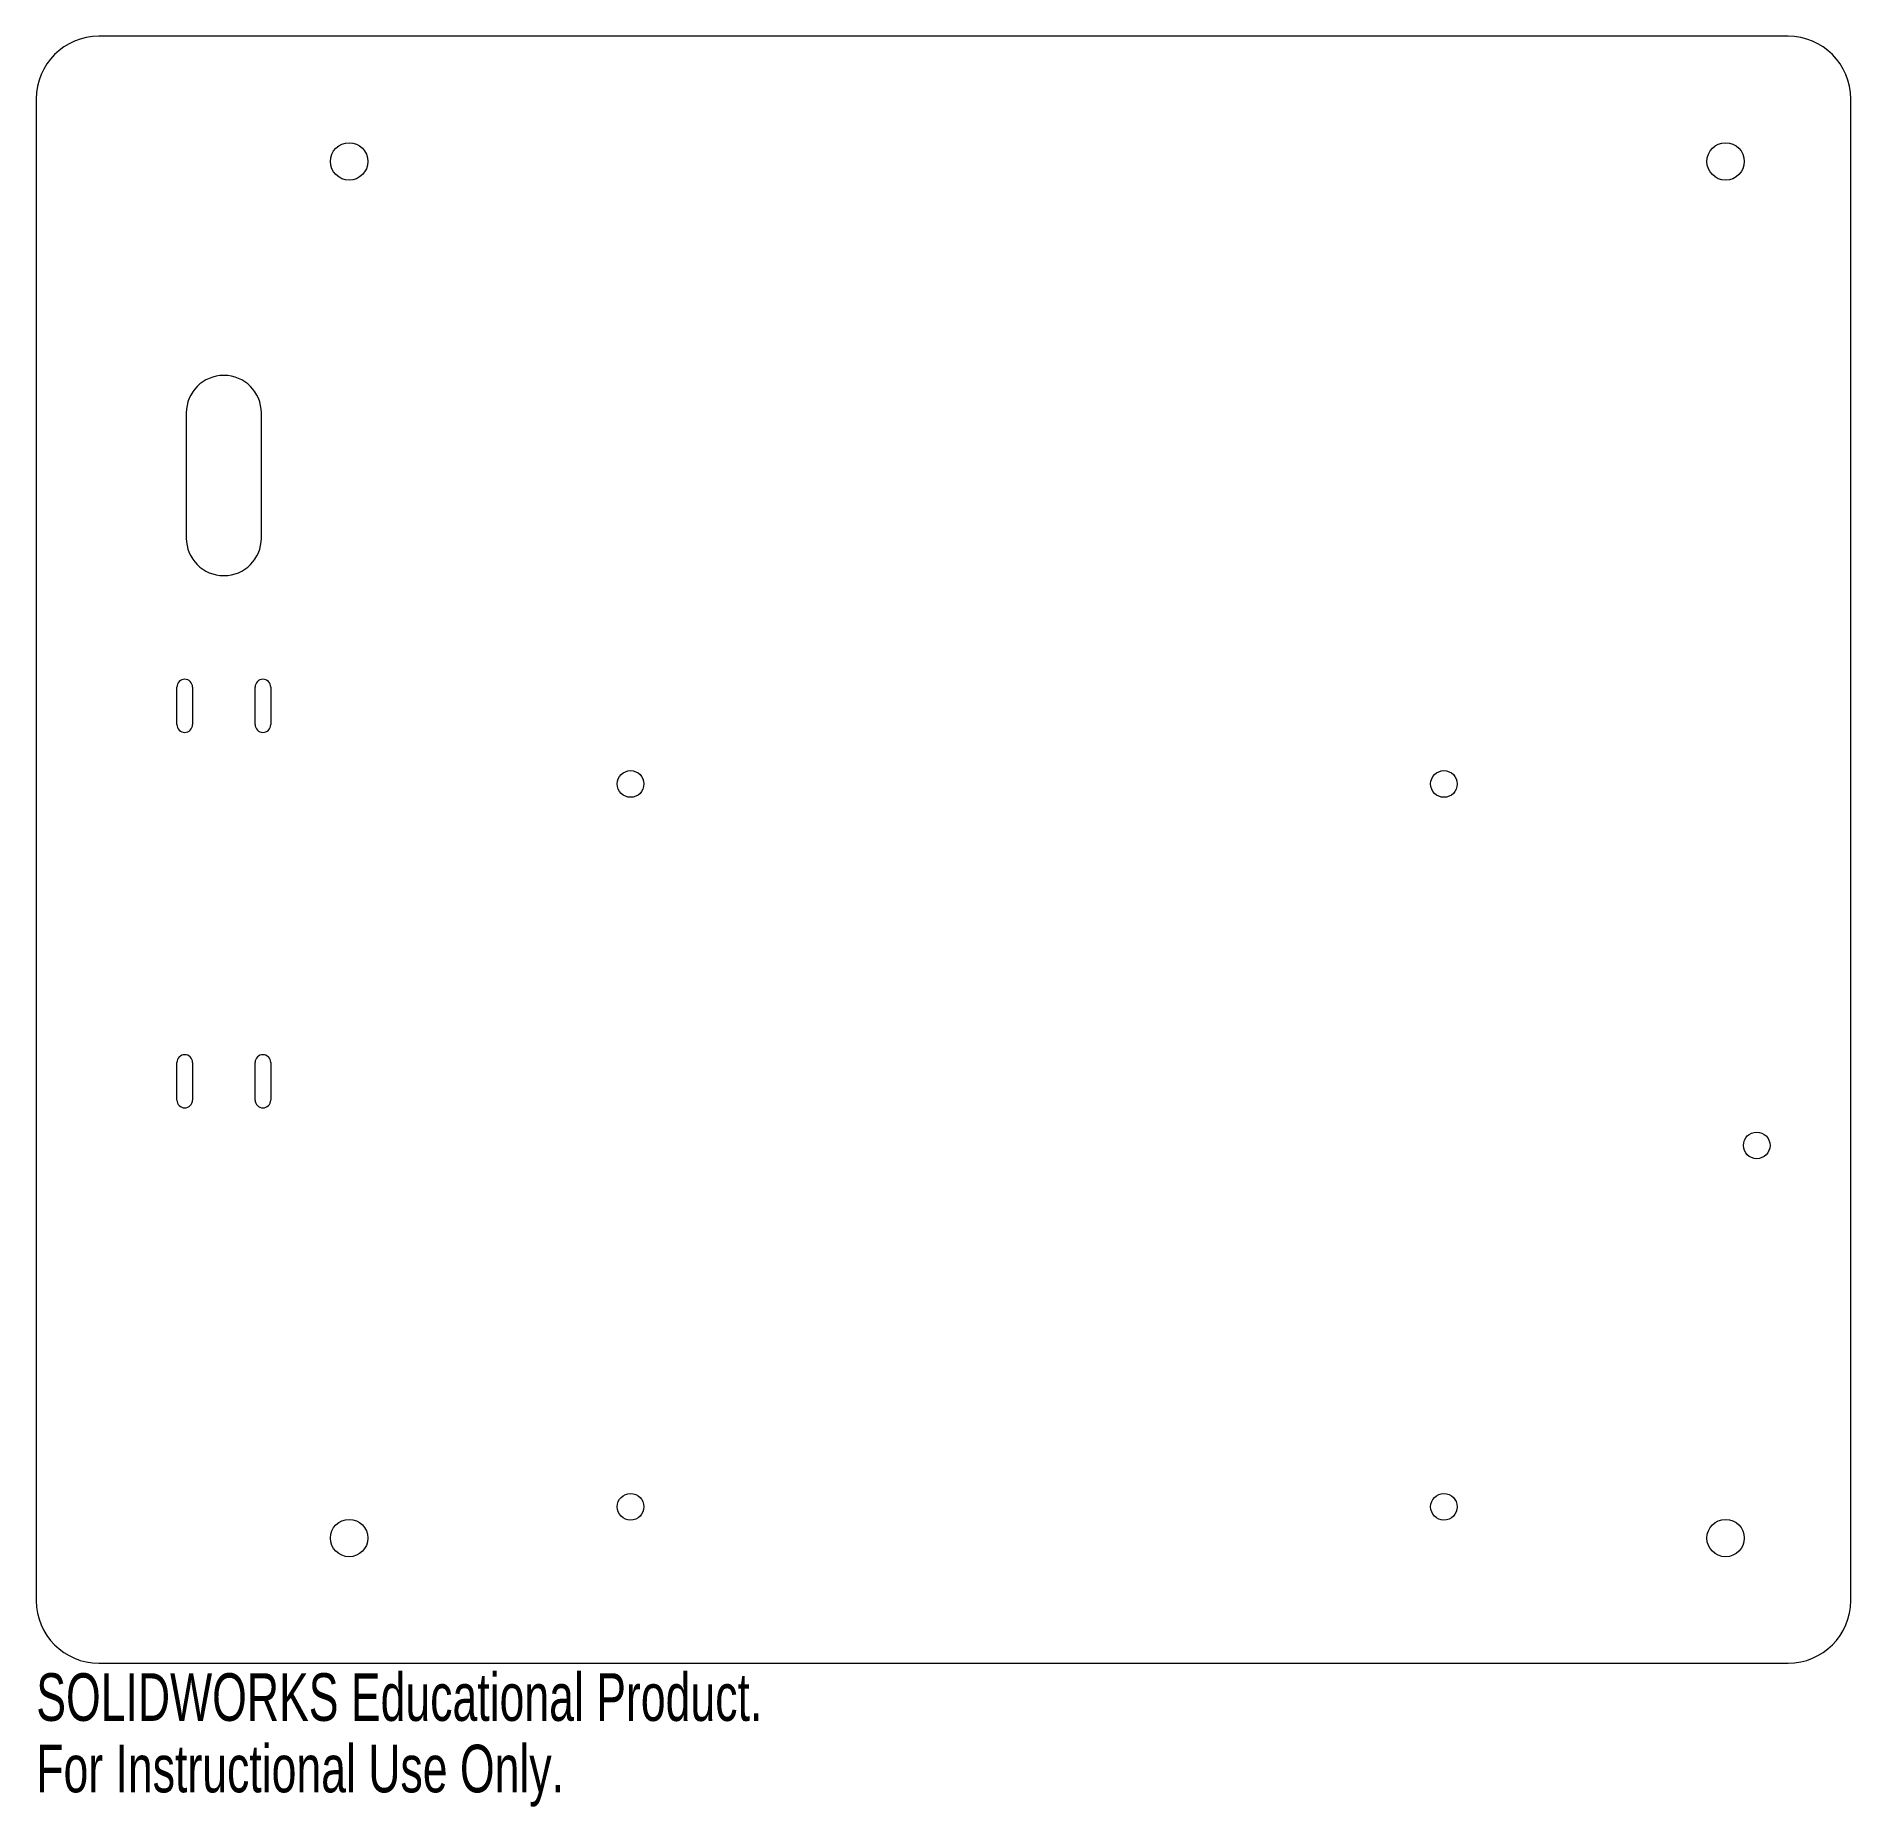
# Model space of a CAD drawing. Header units: inches. Extents: x -6.75 to 0.5, y -6.57 to 0.5.
import ezdxf

# ---------------------------------------------------------------- set-up
doc = ezdxf.new("R2010")
doc.units = ezdxf.units.IN
doc.header["$MEASUREMENT"] = 0
doc.styles.add('SLDTEXTSTYLE0', font='TXT', dxfattribs={"width": 0.7})

msp = doc.modelspace()

# ---------------------------------------------------------------- linework, layer by layer
at = {"color": 7, "linetype": 'Continuous', "lineweight": 15}
for p, q in [((0.2506, 0.5048), (-6.4994, 0.5048)), ((-6.7494, 0.2548), (-6.7494, -5.7452)), ((0.5006, -5.7452), (0.5006, 0.2548)), ((-6.15, -1), (-6.15, -1.5)), ((-5.85, -1.5), (-5.85, -1)), ((-6.1875, -2.2452), (-6.1875, -2.0952)), ((-6.125, -2.0952), (-6.125, -2.2452)), ((-5.875, -2.2452), (-5.875, -2.0952)), ((-5.8125, -2.0952), (-5.8125, -2.2452)), ((-6.1875, -3.7452), (-6.1875, -3.5952)), ((-6.125, -3.5952), (-6.125, -3.7452)), ((-5.875, -3.7452), (-5.875, -3.5952)), ((-5.8125, -3.5952), (-5.8125, -3.7452)), ((-6.4994, -5.9952), (0.2506, -5.9952))]:
    msp.add_line(p, q, dxfattribs=at)
for centre, radius in [((-5.4994, 0.0048), 0.0747), ((0.0006, 0.0048), 0.0747), ((-4.3747, -2.4824), 0.0532), ((-1.1247, -2.4824), 0.0532), ((0.125, -3.9263), 0.0532), ((-4.3747, -5.3702), 0.0533), ((-1.1247, -5.3702), 0.0532), ((-5.4994, -5.4952), 0.0747), ((0.0006, -5.4952), 0.0747)]:
    msp.add_circle(centre, radius, dxfattribs=at)
for centre, radius, start, end in [((-6.4994, 0.2548), 0.25, 90, 180), ((0.2506, 0.2548), 0.25, 0, 90), ((-6, -1), 0.15, 0, 180), ((-6, -1.5), 0.15, 180, 0), ((-6.1562, -2.0952), 0.0312, 0, 180), ((-5.8438, -2.0952), 0.0312, 0, 180), ((-6.1562, -2.2452), 0.0312, 180, 0), ((-5.8438, -2.2452), 0.0312, 180, 0), ((-6.1562, -3.5952), 0.0312, 0, 180), ((-5.8438, -3.5952), 0.0312, 0, 180), ((-6.1562, -3.7452), 0.0312, 180, 0), ((-5.8438, -3.7452), 0.0312, 180, 0), ((-6.4994, -5.7452), 0.25, 180, 270), ((0.2506, -5.7452), 0.25, 270, 0)]:
    msp.add_arc(centre, radius, start, end, dxfattribs=at)

# ---------------------------------------------------------------- texts
at = {"color": 7, "linetype": 'Continuous', "char_height": 0.1903, "attachment_point": 1, "style": 'SLDTEXTSTYLE0'}
for s, insert in [('SOLIDWORKS Educational Product.', (-6.7494, -6.0353)), ('For Instructional Use Only.', (-6.7494, -6.3208))]:
    msp.add_mtext(s, dxfattribs=dict(at, insert=insert))

doc.saveas('drawing.dxf')
